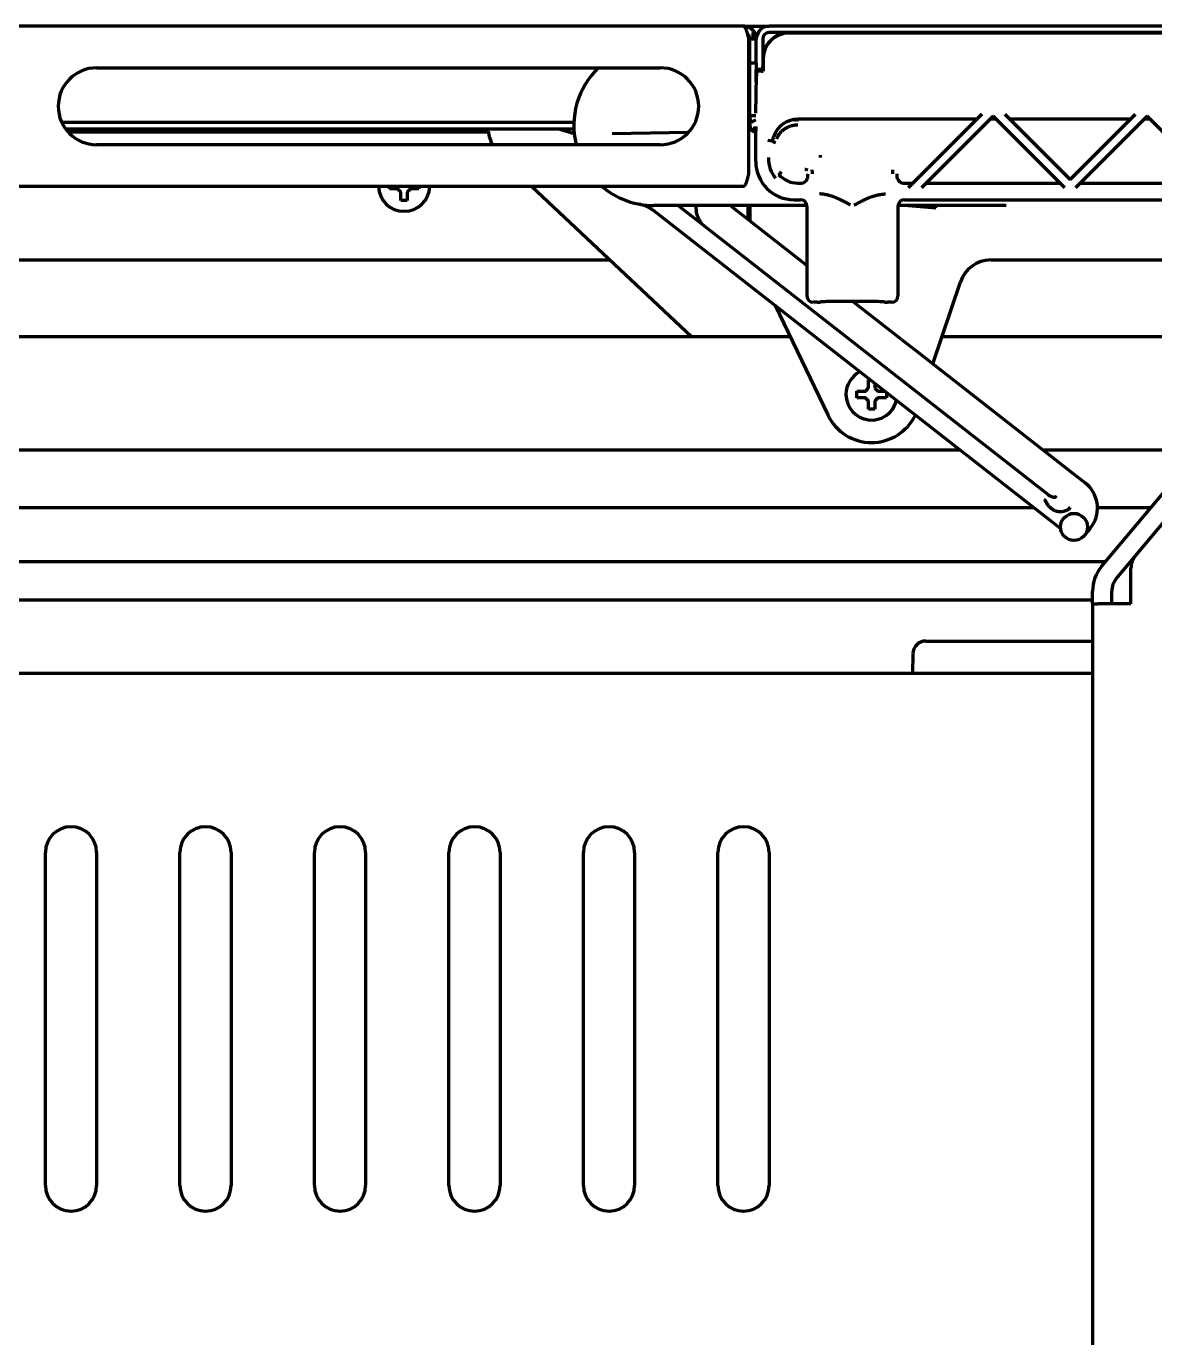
# Model space of a CAD drawing. Header units: inches. Extents: x -3077 to 7201, y 316 to 5463.
# Drawn here: x 3426.9 to 3603.1, y 5179.8 to 5384.6 of the extents above; entities that cross this region are included whole.
import ezdxf

# ---------------------------------------------------------------- set-up
doc = ezdxf.new("R2010")
doc.units = ezdxf.units.IN

msp = doc.modelspace()

# ---------------------------------------------------------------- linework, layer by layer
at = {"linetype": 'Continuous', "lineweight": 70}
for p, q in [((3538.85, 5384.63), (2992.85, 5384.63)), ((3538.85, 5384.63), (3539.35, 5384.63)), ((3539.35, 5384.63), (3542.85, 5384.63)), ((3661.39, 5384.63), (3542.85, 5384.63)), ((3539.65, 5382.63), (3539.65, 5361.63)), ((3539.85, 5378.88), (3539.85, 5382.63)), ((3540.85, 5382.63), (3539.85, 5382.63)), ((3540.35, 5382.51), (3540.35, 5383.63)), ((3540.85, 5378.88), (3540.85, 5382.63)), ((3541.85, 5382.63), (3541.85, 5378.38)), ((3542.97, 5382.24), (3542.69, 5381.97)), ((3660.07, 5383.63), (3542.85, 5383.63)), ((3543.52, 5382.79), (3543.24, 5382.52)), ((3660.04, 5383.55), (3545.93, 5383.55)), ((3539.66, 5379.89), (3539.69, 5379.96)), ((3539.85, 5380.13), (3539.8, 5380.13)), ((3541.9, 5380.13), (3541.85, 5380.13)), ((3437.85, 5378.13), (3525.85, 5378.13)), ((3539.85, 5370.63), (3539.85, 5378.88)), ((3540.85, 5378.88), (3539.85, 5378.88)), ((3540.85, 5378.88), (3540.85, 5378.38)), ((3540.85, 5378.38), (3540.85, 5377.88)), ((3541.85, 5377.88), (3540.85, 5377.88)), ((3540.85, 5375.88), (3540.85, 5377.88)), ((3540.91, 5377.53), (3540.88, 5377.33)), ((3541.66, 5377.63), (3541.93, 5377.63)), ((3541.85, 5377.88), (3541.85, 5378.38)), ((3541.85, 5377.63), (3541.85, 5377.88)), ((3541.93, 5379.56), (3541.93, 5377.63)), ((3539.65, 5376.03), (3539.85, 5376.03)), ((3540.77, 5371.05), (3540.87, 5376.91)), ((3600.05, 5301.94), (3659.19, 5372.42)), ((3432.4, 5369.63), (3512.36, 5369.63)), ((3539.85, 5370.63), (3539.85, 5369.13)), ((3540.76, 5370.63), (3539.85, 5370.63)), ((3540.75, 5370), (3540.12, 5369.63)), ((3545.55, 5369.7), (3545.59, 5369.63)), ((3545.65, 5369.63), (3545.65, 5369.75)), ((3545.75, 5369.8), (3545.75, 5369.63)), ((3545.81, 5369.63), (3545.95, 5369.88)), ((3546.83, 5370.08), (3546.89, 5370.1)), ((3546.89, 5370.1), (3546.89, 5370.11)), ((3546.89, 5370.1), (3547.05, 5369.82)), ((3547.05, 5369.82), (3547.05, 5370.12)), ((3547.15, 5369.82), (3547.15, 5370.13)), ((3547.15, 5369.82), (3547.33, 5370.13)), ((3575.29, 5370.13), (3547.35, 5370.13)), ((3576.04, 5370.88), (3564.54, 5359.38)), ((3577.85, 5370.57), (3566.66, 5359.38)), ((3578.29, 5370.13), (3577.42, 5370.13)), ((3589.04, 5359.38), (3577.85, 5370.57)), ((3579.66, 5370.88), (3589.85, 5360.69)), ((3599.29, 5370.13), (3580.41, 5370.13)), ((3589.85, 5360.69), (3600.04, 5370.88)), ((3601.85, 5370.57), (3590.66, 5359.38)), ((3602.29, 5370.13), (3601.42, 5370.13)), ((3613.04, 5359.38), (3601.85, 5370.57)), ((3432.98, 5368.63), (3512.36, 5368.63)), ((3433.38, 5368.13), (3498.99, 5368.13)), ((3512.42, 5367.84), (3509.78, 5368.63)), ((3530.23, 5368.03), (3518.35, 5367.82)), ((3540.75, 5363.52), (3540.75, 5368.22)), ((3525.85, 5366.13), (3437.85, 5366.13)), ((3542.65, 5366.83), (3543.38, 5366.72)), ((3550.85, 5364.12), (3550.85, 5364.49)), ((3538.85, 5359.63), (2992.85, 5359.63)), ((3483.55, 5359.23), (3483.55, 5359.63)), ((3488.15, 5359.63), (3488.15, 5359.23)), ((3530.75, 5336.13), (3505.76, 5359.63)), ((3547.35, 5360.13), (3547.85, 5360.13)), ((3563.85, 5360.13), (3565.29, 5360.13)), ((3567.41, 5360.13), (3588.29, 5360.13)), ((3591.41, 5360.13), (3612.29, 5360.13)), ((3546.75, 5357.53), (3547.75, 5357.53)), ((3563.96, 5357.53), (3642.78, 5357.53)), ((3588.35, 5306.2), (3524.79, 5355.85)), ((3548.74, 5356.63), (3524.85, 5356.63)), ((3528.67, 5356.63), (3586.46, 5311.48)), ((3548.75, 5347.29), (3536.79, 5356.63)), ((3539.6, 5354.43), (3539.6, 5356.63)), ((3539.85, 5356.63), (3539.85, 5354.24)), ((3548.75, 5356.53), (3548.75, 5342.53)), ((3579.85, 5356.63), (3562.96, 5356.63)), ((3562.96, 5356.53), (3562.96, 5342.53)), ((3564.58, 5356.63), (3568.9, 5356.25)), ((3568.9, 5356.25), (3568.93, 5356.64)), ((3013.72, 5348.13), (3517.98, 5348.13)), ((3577.45, 5348.13), (3625.25, 5348.13)), ((3568.43, 5331.91), (3572.71, 5344.72)), ((3543.8, 5341), (3552, 5323.94)), ((3550.35, 5341.53), (3549.75, 5341.53)), ((3550.85, 5341.53), (3550.85, 5341.58)), ((3563.52, 5335.74), (3555.94, 5341.67)), ((3560.85, 5341.53), (3560.85, 5341.58)), ((3561.96, 5341.53), (3561.35, 5341.53)), ((3546.13, 5336.13), (2985.57, 5336.13)), ((3563.52, 5335.74), (3565.74, 5334.01)), ((3624.82, 5336.13), (3569.83, 5336.13)), ((3565.74, 5334.01), (3590.39, 5314.75)), ((3556.55, 5327.13), (3556.55, 5327.63)), ((3556.55, 5326.63), (3556.55, 5327.13)), ((3561.15, 5327.44), (3561.15, 5327.13)), ((3561.15, 5327.13), (3561.15, 5326.63)), ((2959.09, 5318.48), (3572.62, 5318.48)), ((3585.62, 5318.48), (3610.01, 5318.48)), ((3594.76, 5300.29), (3609.54, 5317.91)), ((3590.39, 5314.75), (3592.19, 5313.35)), ((2947.56, 5309.48), (3584.13, 5309.48)), ((3594.1, 5309.48), (3602.46, 5309.48)), ((3597.05, 5298.36), (3600.05, 5301.94)), ((2934.29, 5301.08), (3595.41, 5301.08)), ((3599.35, 5294.43), (3599.35, 5300.01)), ((3593.35, 5294.43), (3593.35, 5296.43)), ((3596.35, 5294.43), (3596.35, 5296.43)), ((2936.36, 5295.08), (3593.34, 5295.08)), ((3593.35, 5294.43), (3594.16, 5294.43)), ((3593.35, 5294.43), (3593.35, 4671.13)), ((3599.35, 5294.43), (3594.16, 5294.43)), ((3567.3, 5288.63), (3572.3, 5288.63)), ((3572.3, 5288.63), (3593.35, 5288.63)), ((3565.31, 5286.66), (3565.25, 5283.63)), ((3279.85, 5283.63), (3593.34, 5283.63)), ((3429.85, 5203.63), (3429.85, 5255.63)), ((3437.85, 5255.63), (3437.85, 5203.63)), ((3450.85, 5203.63), (3450.85, 5255.63)), ((3458.85, 5255.63), (3458.85, 5203.63)), ((3471.85, 5203.63), (3471.85, 5255.63)), ((3479.85, 5255.63), (3479.85, 5203.63)), ((3492.85, 5203.63), (3492.85, 5255.63)), ((3500.85, 5255.63), (3500.85, 5203.63)), ((3513.85, 5203.63), (3513.85, 5255.63)), ((3521.85, 5255.63), (3521.85, 5203.63)), ((3534.85, 5203.63), (3534.85, 5255.63)), ((3542.85, 5255.63), (3542.85, 5203.63))]:
    msp.add_line(p, q, dxfattribs=at)
msp.add_circle((3590.45, 5306.45), 2.12, dxfattribs=at)
for centre, radius, start, end in [((3542.85, 5382.63), 2, 90, 180), ((3542.85, 5382.63), 1, 90, 180), ((3437.85, 5372.13), 6, 90, 270), ((3524.85, 5369.13), 12.5, 133.9458, 193.8858), ((3525.85, 5372.13), 6, 270, 90), ((3547.35, 5366.13), 4, 90, 160.7779), ((3546.57, 5370.78), 0.75, 270, 290), ((3506.85, 5369.59), 8, 189.7759, 205.6126), ((3571.78, 5361.55), 9.68, 176.1929, 179.7923), ((3485.85, 5359.73), 4, 181.4344, 358.5713), ((3524.85, 5369.13), 12.5, 229.4625, 270), ((3547.35, 5364.13), 4, 244.1432, 270), ((3547.85, 5361.13), 1, 270, 342.5901), ((3563.85, 5361.13), 1, 197.4099, 270), ((3521.71, 5351.91), 5, 52, 79.6498), ((3577.45, 5343.13), 5, 90, 161.5159), ((3558.85, 5327.13), 4, 117.4387, 180), ((3558.85, 5327.13), 4, 180, 346.5619), ((3558.85, 5327.23), 7.6, 205.6768, 334.0256), ((3589.11, 5309.41), 5, 321.5879, 45.8177), ((3671.38, 5244.17), 100, 141.5879, 142.4179), ((3602.35, 5300.01), 3, 140, 180), ((3599.35, 5296.43), 6, 140, 180), ((3599.35, 5296.43), 3, 140, 180), ((3567.3, 5286.63), 2, 90, 179), ((3433.85, 5255.63), 4, 0, 180), ((3454.85, 5255.63), 4, 0, 180), ((3475.85, 5255.63), 4, 0, 180), ((3496.85, 5255.63), 4, 0, 180), ((3517.85, 5255.63), 4, 0, 180), ((3538.85, 5255.63), 4, 0, 180), ((3433.85, 5203.63), 4, 180, 0), ((3454.85, 5203.63), 4, 180, 0), ((3475.85, 5203.63), 4, 180, 0), ((3496.85, 5203.63), 4, 180, 0), ((3517.85, 5203.63), 4, 180, 0), ((3538.85, 5203.63), 4, 180, 0)]:
    msp.add_arc(centre, radius, start, end, dxfattribs=at)
for centre, major_axis, ratio, start_param, end_param in [((3545.93, 5379.55), (-2.83, 2.83), 0.999695, 5.497939, 7.068431), ((3544.1, 5380.55), (1.85, -0.77), 0.999955, 2.748909, 3.534276), ((3544.93, 5381.38), (0.77, -1.85), 0.999955, 2.748909, 3.534276), ((3541.66, 5377.52), (0.75, 0), 0.140541, 1.570796, 3.124139), ((3540.89, 5375.85), (0, -1.5), 0.017455, 3.281219, 3.926991), ((3540.82, 5368.22), (0, -4), 0.017455, 4.526593, 4.712389), ((3543.86, 5366.65), (0.486, -0.116), 0.35106, 3.384513, 4.795818), ((3546.75, 5363.53), (4.24, 4.24), 0.999695, 2.356347, 3.926839), ((3554.92, 5370.63), (-11.14, -9.63), 0.512356, 5.866763, 6.300074), ((3544.75, 5361.72), (0.343, 0.363), 0.244008, 1.318023, 2.872257), ((3548.42, 5362.12), (-0.499, 0.027), 0.287315, 3.530472, 4.728208), ((3547.75, 5356.53), (0.707, 0.707), 0.999695, 5.497939, 7.068431), ((3563.96, 5356.53), (0.707, -0.707), 0.999695, 2.356347, 3.926839), ((3549.75, 5342.53), (-0.707, -0.707), 0.999695, 5.497939, 7.068431), ((3550.35, 5341.53), (0.5, 0), 0.017455, 4.712389, 6.283185), ((3555.85, 5341.58), (5, 0), 0.017455, 0, 3.141593), ((3561.35, 5341.53), (0.5, 0), 0.017455, 3.141593, 4.712389), ((3561.96, 5342.53), (-0.707, 0.707), 0.999695, 2.356347, 3.926839)]:
    msp.add_ellipse(centre, major_axis=major_axis, ratio=ratio, start_param=start_param, end_param=end_param, dxfattribs=at)
for points, degree in [([(3540.85, 5382.63), (3540.85, 5382.67), (3540.85, 5382.74), (3540.84, 5382.85), (3540.83, 5382.95), (3540.81, 5383.06), (3540.78, 5383.17), (3540.75, 5383.27), (3540.71, 5383.37), (3540.67, 5383.47), (3540.62, 5383.57), (3540.57, 5383.66), (3540.51, 5383.75), (3540.45, 5383.84), (3540.38, 5383.93), (3540.3, 5384.01), (3540.23, 5384.08), (3540.15, 5384.15), (3540.06, 5384.22), (3539.98, 5384.29), (3539.88, 5384.34), (3539.79, 5384.4), (3539.69, 5384.45), (3539.59, 5384.49), (3539.49, 5384.53), (3539.39, 5384.56), (3539.28, 5384.58), (3539.18, 5384.6), (3539.07, 5384.62), (3538.96, 5384.63), (3538.89, 5384.63), (3538.85, 5384.63)], 3), ([(3538.85, 5384.63), (3538.86, 5384.63), (3538.88, 5384.63), (3538.91, 5384.62), (3538.93, 5384.61), (3538.96, 5384.59), (3538.99, 5384.56), (3539.01, 5384.53), (3539.04, 5384.5), (3539.07, 5384.46), (3539.09, 5384.41), (3539.12, 5384.36), (3539.15, 5384.31), (3539.17, 5384.25), (3539.2, 5384.18), (3539.23, 5384.12), (3539.25, 5384.04), (3539.28, 5383.97), (3539.31, 5383.89), (3539.33, 5383.81), (3539.36, 5383.72), (3539.39, 5383.63), (3539.41, 5383.54), (3539.44, 5383.44), (3539.47, 5383.35), (3539.49, 5383.25), (3539.52, 5383.15), (3539.55, 5383.05), (3539.57, 5382.94), (3539.6, 5382.84), (3539.63, 5382.73), (3539.64, 5382.66), (3539.65, 5382.63)], 3), ([(3540.12, 5369.63), (3540.1, 5369.66), (3540.07, 5369.73), (3540.02, 5369.83), (3539.98, 5369.94), (3539.94, 5370.04), (3539.91, 5370.16), (3539.88, 5370.27), (3539.87, 5370.39), (3539.85, 5370.51), (3539.85, 5370.59), (3539.85, 5370.63)], 3), ([(3539.85, 5369.13), (3539.85, 5369.09), (3539.86, 5369.03), (3539.87, 5368.92), (3539.9, 5368.82), (3539.94, 5368.72), (3539.98, 5368.63), (3540.04, 5368.54), (3540.11, 5368.46), (3540.18, 5368.39), (3540.26, 5368.32), (3540.35, 5368.26), (3540.44, 5368.21), (3540.54, 5368.18), (3540.64, 5368.15), (3540.75, 5368.13), (3540.82, 5368.13), (3540.85, 5368.13)], 3), ([(3539.65, 5361.63), (3539.64, 5361.6), (3539.63, 5361.53), (3539.6, 5361.42), (3539.57, 5361.32), (3539.55, 5361.21), (3539.52, 5361.11), (3539.49, 5361.01), (3539.47, 5360.91), (3539.44, 5360.82), (3539.41, 5360.72), (3539.39, 5360.63), (3539.36, 5360.54), (3539.33, 5360.45), (3539.31, 5360.37), (3539.28, 5360.29), (3539.25, 5360.22), (3539.23, 5360.14), (3539.2, 5360.07), (3539.17, 5360.01), (3539.15, 5359.95), (3539.12, 5359.9), (3539.09, 5359.85), (3539.07, 5359.8), (3539.04, 5359.76), (3539.01, 5359.73), (3538.99, 5359.7), (3538.96, 5359.67), (3538.93, 5359.65), (3538.91, 5359.64), (3538.88, 5359.63), (3538.86, 5359.63), (3538.85, 5359.63)], 3), ([(3548.87, 5361.58), (3548.86, 5361.43), (3548.86, 5361.28), (3548.85, 5361.13)], 3), ([(3549.6, 5361.58), (3549.6, 5361.65), (3549.6, 5361.79), (3549.59, 5361.99), (3549.59, 5362.12), (3549.58, 5362.19)], 3), ([(3562.85, 5361.13), (3562.85, 5361.28), (3562.84, 5361.43), (3562.83, 5361.58)], 3), ([(3484.85, 5359.23), (3484.8, 5359.23), (3484.69, 5359.23), (3484.53, 5359.23), (3484.37, 5359.23), (3484.21, 5359.23), (3484.06, 5359.23), (3483.91, 5359.23), (3483.74, 5359.23), (3483.62, 5359.23), (3483.55, 5359.23)], 3), ([(3485.35, 5358.73), (3485.33, 5358.76), (3485.27, 5358.81), (3485.2, 5358.88), (3485.13, 5358.95), (3485.06, 5359.02), (3484.99, 5359.09), (3484.92, 5359.16), (3484.88, 5359.21), (3484.85, 5359.23)], 3), ([(3486.85, 5359.23), (3486.83, 5359.21), (3486.78, 5359.16), (3486.71, 5359.09), (3486.64, 5359.02), (3486.57, 5358.94), (3486.5, 5358.87), (3486.42, 5358.8), (3486.38, 5358.75), (3486.35, 5358.73)], 3), ([(3562.9, 5360.83), (3562.88, 5360.88), (3562.86, 5360.98), (3562.85, 5361.08), (3562.85, 5361.13)], 3), ([(3486.35, 5357.43), (3486.19, 5357.43), (3485.85, 5357.43), (3485.52, 5357.43), (3485.35, 5357.43)], 3), ([(3486.35, 5358.73), (3486.35, 5358.68), (3486.35, 5358.57), (3486.35, 5358.41), (3486.35, 5358.25), (3486.35, 5358.09), (3486.35, 5357.94), (3486.35, 5357.78), (3486.35, 5357.62), (3486.35, 5357.49), (3486.35, 5357.43)], 3), ([(3555.56, 5356.72), (3555.37, 5356.82), (3554.99, 5357.02), (3554.44, 5357.31), (3553.9, 5357.57), (3553.42, 5357.79), (3552.98, 5357.96), (3552.58, 5358.1), (3552.22, 5358.21), (3551.88, 5358.3), (3551.57, 5358.36), (3551.27, 5358.4), (3550.97, 5358.43), (3550.78, 5358.44), (3550.69, 5358.44)], 3), ([(3556.15, 5356.72), (3556.34, 5356.82), (3556.71, 5357.02), (3557.26, 5357.31), (3557.8, 5357.57), (3558.28, 5357.79), (3558.72, 5357.96), (3559.12, 5358.1), (3559.48, 5358.21), (3559.82, 5358.3), (3560.13, 5358.36), (3560.43, 5358.4), (3560.73, 5358.43), (3560.92, 5358.44), (3561.02, 5358.44)], 3), ([(3558.35, 5328.13), (3558.35, 5328.18), (3558.35, 5328.29), (3558.35, 5328.45), (3558.35, 5328.61), (3558.35, 5328.77), (3558.35, 5328.92), (3558.35, 5329.08), (3558.35, 5329.24), (3558.35, 5329.37), (3558.35, 5329.43)], 3), ([(3558.35, 5329.43), (3558.44, 5329.43), (3558.52, 5329.43), (3558.61, 5329.43)], 3), ([(3557.85, 5326.63), (3557.8, 5326.63), (3557.69, 5326.63), (3557.53, 5326.63), (3557.37, 5326.63), (3557.21, 5326.63), (3557.06, 5326.63), (3556.91, 5326.63), (3556.74, 5326.63), (3556.62, 5326.63), (3556.55, 5326.63)], 3), ([(3557.85, 5327.63), (3557.88, 5327.65), (3557.92, 5327.7), (3557.99, 5327.77), (3558.07, 5327.84), (3558.14, 5327.92), (3558.21, 5327.99), (3558.28, 5328.06), (3558.33, 5328.11), (3558.35, 5328.13)], 3), ([(3558.35, 5326.13), (3558.33, 5326.16), (3558.27, 5326.21), (3558.2, 5326.28), (3558.13, 5326.35), (3558.06, 5326.42), (3557.99, 5326.49), (3557.92, 5326.56), (3557.88, 5326.61), (3557.85, 5326.63)], 3), ([(3559.35, 5328.13), (3559.38, 5328.1), (3559.43, 5328.05), (3559.5, 5327.98), (3559.57, 5327.91), (3559.65, 5327.84), (3559.71, 5327.77), (3559.78, 5327.7), (3559.83, 5327.65), (3559.85, 5327.63)], 3), ([(3559.85, 5326.63), (3559.83, 5326.61), (3559.78, 5326.56), (3559.71, 5326.49), (3559.64, 5326.42), (3559.57, 5326.34), (3559.5, 5326.27), (3559.42, 5326.2), (3559.38, 5326.15), (3559.35, 5326.13)], 3), ([(3559.35, 5324.83), (3559.19, 5324.83), (3558.85, 5324.83), (3558.52, 5324.83), (3558.35, 5324.83)], 3), ([(3559.35, 5326.13), (3559.35, 5326.08), (3559.35, 5325.97), (3559.35, 5325.81), (3559.35, 5325.65), (3559.35, 5325.49), (3559.35, 5325.34), (3559.35, 5325.18), (3559.35, 5325.02), (3559.35, 5324.89), (3559.35, 5324.83)], 3), ([(3592.19, 5313.35), (3592.23, 5313.31), (3592.33, 5313.24), (3592.46, 5313.12), (3592.55, 5313.04), (3592.59, 5312.99)], 3), ([(3589.84, 5309.47), (3589.81, 5309.44), (3589.76, 5309.37), (3589.67, 5309.29), (3589.58, 5309.21), (3589.47, 5309.13), (3589.36, 5309.06), (3589.23, 5308.99), (3589.09, 5308.94), (3588.94, 5308.89), (3588.79, 5308.85), (3588.63, 5308.82), (3588.46, 5308.81), (3588.3, 5308.8), (3588.14, 5308.81), (3587.98, 5308.83), (3587.82, 5308.87), (3587.66, 5308.91), (3587.5, 5308.97), (3587.35, 5309.04), (3587.2, 5309.12), (3587.05, 5309.21), (3586.91, 5309.31), (3586.78, 5309.43), (3586.65, 5309.56), (3586.52, 5309.71), (3586.41, 5309.85), (3586.33, 5309.97), (3586.25, 5310.08), (3586.19, 5310.19), (3586.14, 5310.28), (3586.09, 5310.36), (3586.04, 5310.44), (3586, 5310.51), (3585.96, 5310.57), (3585.92, 5310.62), (3585.88, 5310.66), (3585.86, 5310.68), (3585.84, 5310.69)], 3), ([(3586.77, 5311.27), (3586.62, 5311.28), (3586.42, 5311.42)], 2), ([(3586.46, 5311.48), (3586.46, 5311.48), (3586.47, 5311.47), (3586.47, 5311.47), (3586.48, 5311.46), (3586.49, 5311.45), (3586.5, 5311.45), (3586.51, 5311.44), (3586.52, 5311.43), (3586.53, 5311.43), (3586.54, 5311.42), (3586.55, 5311.41), (3586.56, 5311.4), (3586.57, 5311.4), (3586.58, 5311.39), (3586.59, 5311.38), (3586.61, 5311.37), (3586.62, 5311.36), (3586.64, 5311.35), (3586.65, 5311.34), (3586.67, 5311.33), (3586.69, 5311.31), (3586.71, 5311.3), (3586.74, 5311.29), (3586.76, 5311.27), (3586.79, 5311.26), (3586.82, 5311.24), (3586.85, 5311.23), (3586.88, 5311.22), (3586.91, 5311.21), (3586.93, 5311.2), (3586.95, 5311.19), (3586.98, 5311.18), (3587, 5311.17), (3587.02, 5311.17), (3587.04, 5311.16), (3587.05, 5311.16), (3587.07, 5311.15), (3587.09, 5311.15), (3587.11, 5311.14), (3587.12, 5311.14), (3587.14, 5311.13), (3587.16, 5311.13), (3587.17, 5311.13), (3587.19, 5311.12), (3587.2, 5311.12), (3587.22, 5311.12), (3587.23, 5311.11), (3587.24, 5311.11), (3587.26, 5311.11), (3587.27, 5311.11), (3587.28, 5311.1), (3587.3, 5311.1), (3587.31, 5311.1), (3587.32, 5311.1), (3587.33, 5311.1), (3587.34, 5311.1), (3587.35, 5311.1), (3587.37, 5311.09), (3587.38, 5311.09), (3587.39, 5311.09), (3587.4, 5311.09), (3587.41, 5311.09), (3587.42, 5311.09), (3587.43, 5311.09), (3587.44, 5311.09), (3587.44, 5311.09), (3587.45, 5311.09), (3587.46, 5311.09), (3587.47, 5311.09), (3587.48, 5311.09), (3587.48, 5311.09), (3587.49, 5311.09), (3587.5, 5311.09), (3587.51, 5311.1), (3587.51, 5311.1), (3587.52, 5311.1), (3587.53, 5311.1), (3587.53, 5311.1), (3587.54, 5311.1), (3587.54, 5311.11), (3587.55, 5311.11), (3587.55, 5311.11), (3587.56, 5311.11), (3587.56, 5311.12), (3587.56, 5311.12), (3587.57, 5311.12), (3587.57, 5311.12), (3587.57, 5311.13), (3587.58, 5311.13), (3587.58, 5311.13), (3587.58, 5311.14), (3587.58, 5311.14), (3587.59, 5311.14), (3587.59, 5311.15), (3587.59, 5311.15), (3587.59, 5311.15), (3587.6, 5311.16), (3587.6, 5311.16), (3587.6, 5311.16), (3587.6, 5311.17), (3587.6, 5311.17), (3587.6, 5311.17), (3587.61, 5311.17), (3587.61, 5311.18), (3587.61, 5311.18), (3587.61, 5311.18), (3587.61, 5311.18), (3587.61, 5311.19), (3587.61, 5311.19), (3587.61, 5311.19), (3587.62, 5311.19), (3587.62, 5311.19), (3587.62, 5311.19), (3587.62, 5311.19), (3587.62, 5311.2), (3587.62, 5311.2), (3587.62, 5311.2), (3587.62, 5311.2), (3587.62, 5311.2), (3587.62, 5311.2)], 3)]:
    msp.add_open_spline(points, degree=degree, dxfattribs=at)
for points, knots in [([(3539.85, 5382.63), (3539.85, 5382.65), (3539.85, 5382.68), (3539.85, 5382.74), (3539.84, 5382.79), (3539.83, 5382.84), (3539.82, 5382.9), (3539.8, 5382.95), (3539.78, 5383), (3539.76, 5383.05), (3539.74, 5383.1), (3539.71, 5383.15), (3539.68, 5383.19), (3539.65, 5383.24), (3539.61, 5383.28), (3539.58, 5383.32), (3539.54, 5383.36), (3539.5, 5383.39), (3539.47, 5383.42), (3539.45, 5383.43), (3539.44, 5383.44)], [0, 0, 0, 0, 0.057759, 0.115517, 0.173276, 0.231034, 0.288793, 0.346551, 0.40431, 0.462068, 0.519827, 0.577586, 0.635344, 0.693103, 0.750861, 0.80862, 0.866378, 0.924137, 0.981895, 1, 1, 1, 1]), ([(3539.85, 5382.1), (3539.85, 5382.13), (3539.85, 5382.16), (3539.84, 5382.21), (3539.83, 5382.23), (3539.83, 5382.26), (3539.82, 5382.26), (3539.82, 5382.28), (3539.81, 5382.29), (3539.8, 5382.33), (3539.78, 5382.36), (3539.75, 5382.4), (3539.74, 5382.41), (3539.72, 5382.44), (3539.69, 5382.46), (3539.67, 5382.48), (3539.66, 5382.49)], [0, 0, 0, 0, 0.222389, 0.222389, 0.333584, 0.333584, 0.389181, 0.389181, 0.444778, 0.444778, 0.667167, 0.667167, 0.778362, 0.778362, 0.889556, 1, 1, 1, 1]), ([(3539.65, 5379.16), (3539.66, 5379.15), (3539.67, 5379.14), (3539.69, 5379.1), (3539.71, 5379.07), (3539.73, 5379.01), (3539.74, 5378.99), (3539.75, 5378.95), (3539.76, 5378.94), (3539.76, 5378.91), (3539.77, 5378.9), (3539.79, 5378.84), (3539.81, 5378.78), (3539.83, 5378.68), (3539.84, 5378.65), (3539.85, 5378.61)], [0, 0, 0, 0, 0.106647, 0.106647, 0.354663, 0.354663, 0.478671, 0.478671, 0.540675, 0.540675, 0.602679, 0.602679, 0.850694, 0.850694, 1, 1, 1, 1]), ([(3541.85, 5378.61), (3541.85, 5378.6), (3541.86, 5378.59), (3541.86, 5378.56), (3541.87, 5378.54), (3541.88, 5378.51), (3541.88, 5378.49), (3541.89, 5378.44), (3541.9, 5378.4), (3541.92, 5378.34), (3541.92, 5378.31), (3541.93, 5378.28)], [0, 0, 0, 0, 0.09127, 0.09127, 0.256614, 0.256614, 0.421958, 0.421958, 0.752646, 0.752646, 1, 1, 1, 1]), ([(3540.67, 5368.83), (3540.66, 5368.81), (3540.62, 5368.77), (3540.57, 5368.69), (3540.5, 5368.6), (3540.42, 5368.5), (3540.35, 5368.4), (3540.3, 5368.32), (3540.27, 5368.28), (3540.27, 5368.27)], [0, 0, 0, 0, 0.07422, 0.251834, 0.429448, 0.607062, 0.784676, 0.96229, 1, 1, 1, 1]), ([(3543.38, 5366.72), (3543.4, 5366.85), (3543.43, 5366.97), (3543.5, 5367.21), (3543.53, 5367.33), (3543.58, 5367.45)], [0, 0, 0, 0, 0.5, 0.5, 1, 1, 1, 1]), ([(3544.05, 5367.06), (3544.11, 5367.22), (3544.18, 5367.38), (3544.31, 5367.6), (3544.36, 5367.67), (3544.43, 5367.77), (3544.46, 5367.83), (3544.5, 5367.88), (3544.53, 5367.91), (3544.54, 5367.93), (3544.66, 5368.07), (3544.78, 5368.19), (3545.02, 5368.42), (3545.15, 5368.52), (3545.36, 5368.66), (3545.43, 5368.71), (3545.54, 5368.77), (3545.6, 5368.8), (3545.66, 5368.83), (3545.7, 5368.85), (3545.72, 5368.86), (3545.81, 5368.91), (3545.9, 5368.95), (3546.06, 5369.01), (3546.15, 5369.04), (3546.28, 5369.08), (3546.32, 5369.1), (3546.41, 5369.12), (3546.46, 5369.13), (3546.59, 5369.16), (3546.68, 5369.18), (3546.87, 5369.21), (3546.97, 5369.22), (3547.11, 5369.23), (3547.16, 5369.24), (3547.25, 5369.24), (3547.3, 5369.24), (3547.35, 5369.24)], [0, 0, 0, 0, 0.125, 0.125, 0.1875, 0.1875, 0.21875, 0.234375, 0.234375, 0.25, 0.25, 0.375, 0.375, 0.5, 0.5, 0.5625, 0.5625, 0.59375, 0.609375, 0.609375, 0.625, 0.625, 0.6875, 0.6875, 0.75, 0.75, 0.78125, 0.78125, 0.8125, 0.8125, 0.875, 0.875, 0.9375, 0.9375, 0.96875, 0.96875, 1, 1, 1, 1]), ([(3545.61, 5360.53), (3545.49, 5360.59), (3545.38, 5360.64), (3545.17, 5360.77), (3545.07, 5360.84), (3544.86, 5360.98), (3544.77, 5361.06), (3544.58, 5361.22), (3544.49, 5361.31), (3544.4, 5361.4)], [0, 0, 0, 0, 0.25, 0.25, 0.5, 0.5, 0.75, 0.75, 1, 1, 1, 1]), ([(3488.15, 5359.23), (3487.95, 5359.23), (3487.74, 5359.23), (3487.41, 5359.23), (3487.3, 5359.23), (3487.08, 5359.23), (3486.97, 5359.23), (3486.85, 5359.23)], [0, 0, 0, 0, 0.5, 0.5, 0.75, 0.75, 1, 1, 1, 1]), ([(3548.85, 5361.13), (3548.85, 5361.1), (3548.85, 5361.08), (3548.85, 5361.03), (3548.84, 5361), (3548.83, 5360.93), (3548.82, 5360.88), (3548.81, 5360.83)], [0, 0, 0, 0, 0.25, 0.25, 0.5, 0.5, 1, 1, 1, 1]), ([(3485.35, 5357.43), (3485.35, 5357.63), (3485.35, 5357.84), (3485.35, 5358.17), (3485.35, 5358.28), (3485.35, 5358.5), (3485.35, 5358.61), (3485.35, 5358.73)], [0, 0, 0, 0, 0.5, 0.5, 0.75, 0.75, 1, 1, 1, 1]), ([(3531.41, 5356.63), (3531.4, 5356.55), (3531.4, 5356.32), (3531.42, 5355.97), (3531.47, 5355.71), (3531.49, 5355.59)], [0, 0, 0, 0, 0.237688, 0.664993, 1, 1, 1, 1]), ([(3532.28, 5353.81), (3532.3, 5353.79), (3532.34, 5353.77), (3532.36, 5353.76), (3532.34, 5353.8), (3532.28, 5353.89), (3532.19, 5354.02), (3532.04, 5354.25), (3531.82, 5354.63), (3531.59, 5355.17), (3531.5, 5355.56), (3531.46, 5355.76)], [0, 0, 0, 0, 0.062328, 0.137707, 0.212841, 0.289516, 0.36911, 0.452276, 0.628034, 0.81266, 1, 1, 1, 1]), ([(3559.35, 5328.87), (3559.35, 5328.85), (3559.35, 5328.82), (3559.35, 5328.69), (3559.35, 5328.58), (3559.35, 5328.36), (3559.35, 5328.25), (3559.35, 5328.13)], [0, 0, 0, 0, 0.096989, 0.096989, 0.548495, 0.548495, 1, 1, 1, 1]), ([(3556.55, 5327.63), (3556.76, 5327.63), (3556.96, 5327.63), (3557.29, 5327.63), (3557.4, 5327.63), (3557.62, 5327.63), (3557.74, 5327.63), (3557.85, 5327.63)], [0, 0, 0, 0, 0.5, 0.5, 0.75, 0.75, 1, 1, 1, 1]), ([(3559.85, 5327.63), (3559.91, 5327.63), (3560.01, 5327.63), (3560.18, 5327.63), (3560.34, 5327.63), (3560.49, 5327.63), (3560.64, 5327.63), (3560.78, 5327.63), (3560.88, 5327.63), (3560.92, 5327.63)], [0, 0, 0, 0, 0.14904, 0.298079, 0.447119, 0.596159, 0.745198, 0.894238, 1, 1, 1, 1]), ([(3561.15, 5326.63), (3560.95, 5326.63), (3560.74, 5326.63), (3560.41, 5326.63), (3560.3, 5326.63), (3560.08, 5326.63), (3559.97, 5326.63), (3559.85, 5326.63)], [0, 0, 0, 0, 0.5, 0.5, 0.75, 0.75, 1, 1, 1, 1]), ([(3558.35, 5324.83), (3558.35, 5325.03), (3558.35, 5325.24), (3558.35, 5325.57), (3558.35, 5325.68), (3558.35, 5325.9), (3558.35, 5326.01), (3558.35, 5326.13)], [0, 0, 0, 0, 0.5, 0.5, 0.75, 0.75, 1, 1, 1, 1])]:
    msp.add_open_spline(points, degree=3, knots=knots, dxfattribs=at)

doc.saveas('drawing.dxf')
